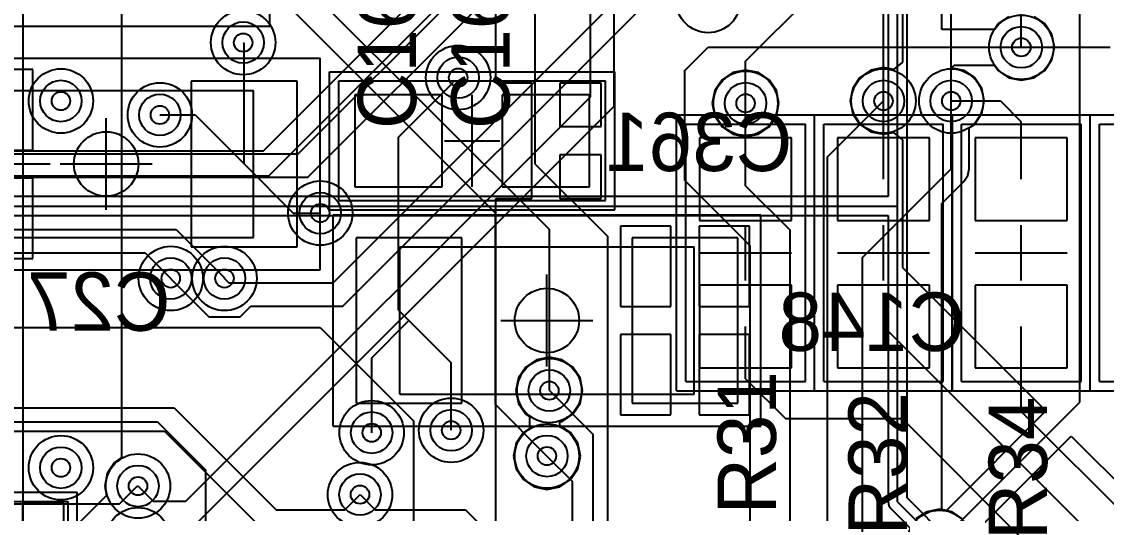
# Model space of a CAD drawing. Extents: x 28 to 300, y 18 to 330.
# Drawn here: x 192.27 to 204.05, y 145.32 to 150.67 of the extents above; entities that cross this region are included whole.
import ezdxf

# ---------------------------------------------------------------- set-up
doc = ezdxf.new("R2010")
doc.units = 0
for name, color, linetype in [('BOTTOMLAYER', 5, 'CONTINUOUS'), ('BOTTOMOVERLAY', 54, 'CONTINUOUS'), ('BOTTOMPASTE', 16, 'CONTINUOUS'), ('BOTTOMSOLDER', 6, 'CONTINUOUS'), ('DRILLDRAWING', 1, 'CONTINUOUS'), ('INTERNALPLANE1', 76, 'CONTINUOUS'), ('INTERNALPLANE6', 136, 'CONTINUOUS'), ('MECHANICAL14', 56, 'CONTINUOUS'), ('MECHANICAL15', 56, 'CONTINUOUS'), ('MECHANICAL16', 56, 'CONTINUOUS'), ('MIDLAYER1', 16, 'CONTINUOUS'), ('MIDLAYER3', 90, 'CONTINUOUS'), ('MULTILAYER', 9, 'CONTINUOUS'), ('TOPLAYER', 1, 'CONTINUOUS'), ('TOPOVERLAY', 2, 'CONTINUOUS'), ('TOPPASTE', 8, 'CONTINUOUS'), ('TOPSOLDER', 216, 'CONTINUOUS'), ('VIAHOLELAYER', 16, 'CONTINUOUS')]:
    doc.layers.add(name, color=color, linetype=linetype)

msp = doc.modelspace()

# ---------------------------------------------------------------- linework, layer by layer
at = {"layer": 'BOTTOMLAYER'}
for p, q in [((203.766, 147.899), (203.766, 155.468)), ((201.84, 155.284), (201.84, 150.226)), ((193.352, 152.217), (193.352, 145.926)), ((197.42, 149.999), (197.42, 151.717)), ((194.673, 150.439), (194.684, 150.429)), ((194.684, 149.119), (194.684, 150.429)), ((201.84, 150.226), (201.742, 150.145)), ((192.386, 150.146), (191.867, 150.146)), ((192.386, 149.271), (192.386, 150.146)), ((199.995, 150.114), (199.878, 150.035)), ((200.134, 150.141), (199.995, 150.114)), ((200.273, 150.114), (200.134, 150.141)), ((200.391, 150.035), (200.273, 150.114)), ((201.494, 150.139), (201.376, 150.06)), ((201.633, 150.167), (201.494, 150.139)), ((201.742, 150.145), (201.633, 150.167)), ((195.259, 150.019), (194.109, 150.019)), ((194.109, 150.019), (194.109, 148.219)), ((195.259, 148.219), (195.259, 150.019)), ((196.362, 149.411), (196.959, 150.007)), ((197.81, 149.999), (197.42, 149.999)), ((197.81, 149.372), (197.81, 149.999)), ((198.564, 149.999), (198.115, 149.999)), ((198.115, 149.999), (198.115, 149.525)), ((198.564, 149.525), (198.564, 149.999)), ((199.878, 150.035), (199.799, 149.917)), ((200.469, 149.917), (200.391, 150.035)), ((201.376, 150.06), (201.298, 149.943)), ((195.887, 149.872), (195.887, 148.872)), ((196.837, 149.872), (195.887, 149.872)), ((196.837, 148.872), (196.837, 149.872)), ((197.487, 149.872), (197.487, 148.872)), ((198.437, 149.872), (197.487, 149.872)), ((198.437, 148.872), (198.437, 149.872)), ((199.799, 149.917), (199.772, 149.779)), ((200.497, 149.779), (200.469, 149.917)), ((201.298, 149.943), (201.27, 149.804)), ((199.772, 149.779), (199.799, 149.64)), ((200.469, 149.64), (200.497, 149.779)), ((201.27, 149.804), (201.298, 149.665)), ((193.768, 149.653), (194.15, 149.653)), ((194.15, 149.653), (194.684, 149.119)), ((199.799, 149.64), (199.878, 149.522)), ((200.391, 149.522), (200.469, 149.64)), ((201.298, 149.665), (201.376, 149.548)), ((198.115, 149.525), (198.564, 149.525)), ((199.878, 149.522), (199.995, 149.444)), ((200.273, 149.444), (200.391, 149.522)), ((201.376, 149.548), (201.494, 149.469)), ((196.362, 149.372), (196.362, 149.411)), ((196.362, 147.529), (196.362, 149.372)), ((197.81, 148.745), (197.81, 149.372)), ((199.995, 149.444), (200.134, 149.416)), ((200.134, 149.416), (200.273, 149.444)), ((201.494, 149.469), (201.633, 149.442)), ((201.633, 149.442), (201.742, 149.463)), ((201.742, 149.463), (201.84, 149.383)), ((201.84, 149.383), (201.84, 147.994)), ((190.982, 149.271), (192.386, 149.271)), ((198.564, 149.22), (198.115, 149.22)), ((198.115, 149.22), (198.115, 148.745)), ((198.564, 148.745), (198.564, 149.22)), ((191.684, 149.119), (192.574, 149.119)), ((194.684, 149.119), (195.217, 148.585)), ((192.386, 148.966), (191.836, 148.966)), ((192.386, 148.092), (192.386, 148.966)), ((195.887, 148.872), (196.837, 148.872)), ((197.487, 148.872), (198.437, 148.872)), ((197.42, 143.362), (197.42, 148.745)), ((197.42, 148.745), (197.81, 148.745)), ((198.115, 148.745), (198.564, 148.745)), ((195.217, 148.585), (195.511, 148.585)), ((199.323, 148.444), (198.773, 148.444)), ((198.773, 148.444), (198.773, 147.569)), ((199.323, 147.569), (199.323, 148.444)), ((200.177, 148.444), (199.628, 148.444)), ((199.628, 148.444), (199.628, 147.569)), ((200.177, 147.569), (200.177, 148.444)), ((197.05, 148.317), (195.9, 148.317)), ((195.9, 148.317), (195.9, 146.517)), ((197.05, 146.517), (197.05, 148.317)), ((200.05, 148.317), (198.9, 148.317)), ((198.9, 148.317), (198.9, 146.517)), ((200.05, 146.517), (200.05, 148.317)), ((194.109, 148.219), (195.259, 148.219)), ((191.836, 148.092), (192.386, 148.092)), ((201.84, 147.994), (203.399, 146.435)), ((203.766, 146.528), (203.766, 147.899)), ((203.766, 147.366), (203.766, 147.899)), ((196.362, 147.529), (196.475, 147.417)), ((198.773, 147.569), (199.323, 147.569)), ((199.628, 147.569), (200.177, 147.569)), ((196.07, 147.012), (196.475, 147.417)), ((196.475, 147.417), (196.934, 146.958)), ((199.323, 147.264), (198.773, 147.264)), ((198.773, 147.264), (198.773, 146.39)), ((199.323, 146.39), (199.323, 147.264)), ((200.177, 147.264), (199.628, 147.264)), ((199.628, 147.264), (199.628, 146.39)), ((200.177, 146.39), (200.177, 147.264)), ((196.07, 146.197), (196.07, 147.012)), ((198.001, 147.017), (197.862, 146.989)), ((198.139, 146.989), (198.001, 147.017)), ((196.934, 146.223), (196.934, 146.958)), ((197.744, 146.911), (197.666, 146.793)), ((197.862, 146.989), (197.744, 146.911)), ((198.257, 146.911), (198.139, 146.989)), ((198.336, 146.793), (198.257, 146.911)), ((197.666, 146.793), (197.638, 146.655)), ((198.363, 146.655), (198.336, 146.793)), ((197.638, 146.655), (197.666, 146.516)), ((198.336, 146.516), (198.363, 146.655)), ((195.9, 146.517), (197.05, 146.517)), ((197.666, 146.516), (197.744, 146.398)), ((198.257, 146.398), (198.336, 146.516)), ((198.9, 146.517), (200.05, 146.517)), ((202.242, 145.004), (203.766, 146.528)), ((203.399, 146.435), (202.316, 145.352)), ((197.744, 146.398), (197.785, 146.371)), ((197.785, 146.371), (197.785, 146.244)), ((198.114, 146.314), (198.139, 146.32)), ((198.114, 146.278), (198.114, 146.314)), ((198.139, 146.32), (198.257, 146.398)), ((198.257, 146.398), (198.257, 146.398)), ((198.257, 146.398), (198.257, 146.398)), ((198.773, 146.39), (199.323, 146.39)), ((199.628, 146.39), (200.177, 146.39)), ((197.719, 146.2), (197.64, 146.082)), ((197.785, 146.244), (197.719, 146.2)), ((198.232, 146.2), (198.114, 146.278)), ((198.114, 146.278), (198.114, 146.278)), ((198.114, 146.278), (198.114, 146.278)), ((198.114, 146.278), (198.114, 146.278)), ((198.114, 146.278), (198.114, 146.278)), ((198.114, 146.278), (198.114, 146.278)), ((198.31, 146.082), (198.232, 146.2)), ((197.64, 146.082), (197.613, 145.943)), ((198.338, 145.943), (198.31, 146.082)), ((202.59, 145.077), (203.674, 146.16)), ((203.674, 146.16), (204.875, 144.959)), ((193.274, 145.873), (193.195, 145.755)), ((193.352, 145.926), (193.274, 145.873)), ((197.613, 145.943), (197.64, 145.805)), ((198.31, 145.805), (198.338, 145.943)), ((193.195, 145.755), (193.168, 145.617)), ((197.64, 145.805), (197.719, 145.687)), ((198.232, 145.687), (198.31, 145.805)), ((193.168, 145.617), (193.188, 145.515)), ((197.719, 145.687), (197.836, 145.608)), ((197.836, 145.608), (197.975, 145.581)), ((197.975, 145.581), (198.114, 145.608)), ((198.114, 145.608), (198.232, 145.687)), ((193.188, 145.515), (192.84, 145.166)), ((192.722, 145.427), (192.273, 145.427)), ((192.273, 145.427), (192.273, 144.8)), ((192.722, 145.215), (192.722, 145.427)), ((202.242, 145.366), (202.104, 145.338)), ((202.316, 145.352), (202.242, 145.366)), ((202.104, 145.338), (201.986, 145.26))]:
    msp.add_line(p, q, dxfattribs=at)
for centre in [(194.673, 150.439), (203.131, 150.388), (197.01, 150.058), (192.692, 149.804), (200.134, 149.779), (201.633, 149.804), (202.369, 149.804), (193.768, 149.653), (195.511, 148.585), (193.886, 147.874), (194.47, 147.874), (198.001, 146.655), (196.07, 146.197), (196.934, 146.223), (197.975, 145.943), (192.692, 145.816), (193.53, 145.617), (195.943, 145.524)]:
    msp.add_circle(centre, 0.225, dxfattribs=at)
at = {"layer": 'BOTTOMOVERLAY'}
for p, q in [((192.634, 149.919), (193.734, 149.919)), ((197.162, 148.872), (197.162, 149.872)), ((192.634, 148.319), (193.734, 148.319)), ((197.425, 148.217), (198.525, 148.217)), ((197.425, 146.617), (198.525, 146.617))]:
    msp.add_line(p, q, dxfattribs=at)
at = {"layer": 'BOTTOMPASTE'}
for p, q in [((195.259, 150.019), (194.109, 150.019)), ((194.109, 150.019), (194.109, 148.219)), ((195.259, 148.219), (195.259, 150.019)), ((195.887, 149.872), (195.887, 148.872)), ((196.837, 149.872), (195.887, 149.872)), ((196.837, 148.872), (196.837, 149.872)), ((197.487, 149.872), (197.487, 148.872)), ((198.437, 149.872), (197.487, 149.872)), ((198.437, 148.872), (198.437, 149.872)), ((195.887, 148.872), (196.837, 148.872)), ((197.487, 148.872), (198.437, 148.872)), ((197.05, 148.317), (195.9, 148.317)), ((195.9, 148.317), (195.9, 146.517)), ((197.05, 146.517), (197.05, 148.317)), ((200.05, 148.317), (198.9, 148.317)), ((198.9, 148.317), (198.9, 146.517)), ((200.05, 146.517), (200.05, 148.317)), ((194.109, 148.219), (195.259, 148.219)), ((195.9, 146.517), (197.05, 146.517)), ((198.9, 146.517), (200.05, 146.517))]:
    msp.add_line(p, q, dxfattribs=at)
at = {"layer": 'BOTTOMSOLDER'}
for p, q in [((195.259, 150.019), (194.109, 150.019)), ((194.109, 150.019), (194.109, 148.219)), ((195.259, 148.219), (195.259, 150.019)), ((195.887, 149.872), (195.887, 148.872)), ((196.837, 149.872), (195.887, 149.872)), ((196.837, 148.872), (196.837, 149.872)), ((197.487, 149.872), (197.487, 148.872)), ((198.437, 149.872), (197.487, 149.872)), ((198.437, 148.872), (198.437, 149.872)), ((195.887, 148.872), (196.837, 148.872)), ((197.487, 148.872), (198.437, 148.872)), ((197.05, 148.317), (195.9, 148.317)), ((195.9, 148.317), (195.9, 146.517)), ((197.05, 146.517), (197.05, 148.317)), ((200.05, 148.317), (198.9, 148.317)), ((198.9, 148.317), (198.9, 146.517)), ((200.05, 146.517), (200.05, 148.317)), ((194.109, 148.219), (195.259, 148.219)), ((195.9, 146.517), (197.05, 146.517)), ((198.9, 146.517), (200.05, 146.517))]:
    msp.add_line(p, q, dxfattribs=at)
at = {"layer": 'DRILLDRAWING'}
for centre in [(194.673, 150.439), (203.131, 150.388), (197.01, 150.058), (192.692, 149.804), (200.134, 149.779), (201.633, 149.804), (202.369, 149.804), (193.768, 149.653), (195.511, 148.585), (193.886, 147.874), (194.47, 147.874), (198.001, 146.655), (196.934, 146.223), (196.07, 146.197), (197.975, 145.943), (192.692, 145.816), (193.53, 145.617), (195.943, 145.524)]:
    msp.add_circle(centre, 0.1, dxfattribs=at)
at = {"layer": 'INTERNALPLANE1'}
for p, q in [((201.785, 145.445), (201.785, 155.392)), ((201.889, 145.488), (201.889, 155.392)), ((201.682, 155.349), (201.682, 148.766)), ((190.517, 148.662), (192.98, 148.662)), ((201.682, 148.766), (190.56, 148.766)), ((192.98, 148.662), (197.552, 148.662)), ((193.92, 148.662), (201.785, 148.662)), ((190.517, 148.558), (201.682, 148.558)), ((201.682, 148.558), (201.682, 145.445)), ((202.909, 144.468), (201.889, 145.488)), ((201.682, 145.445), (201.682, 145.445)), ((201.682, 145.445), (201.69, 145.406)), ((201.69, 145.406), (201.712, 145.372)), ((201.712, 145.372), (202.762, 144.322)), ((201.785, 145.445), (202.836, 144.395))]:
    msp.add_line(p, q, dxfattribs=at)
for centre in [(194.673, 150.439), (203.131, 150.388), (197.01, 150.058), (192.692, 149.804), (200.134, 149.779), (201.633, 149.804), (202.369, 149.804), (193.768, 149.653), (195.511, 148.585), (193.886, 147.874), (194.47, 147.874), (198.001, 146.655), (196.07, 146.197), (196.934, 146.223), (197.975, 145.943), (192.692, 145.816), (193.53, 145.617), (195.943, 145.524), (193.53, 145.033), (202.242, 145.004)]:
    msp.add_circle(centre, 0.35, dxfattribs=at)
at = {"layer": 'INTERNALPLANE6'}
for centre in [(199.728, 150.896), (203.131, 150.388), (192.692, 149.804), (200.134, 149.779), (201.633, 149.804), (202.369, 149.804), (193.886, 147.874), (194.47, 147.874), (198.001, 146.655), (197.975, 145.943), (192.692, 145.816), (193.53, 145.617), (195.943, 145.524), (193.53, 145.033), (202.242, 145.004)]:
    msp.add_circle(centre, 0.35, dxfattribs=at)
at = {"layer": 'MECHANICAL14'}
for p, q in [((195.712, 150.022), (198.612, 150.022)), ((195.712, 148.722), (195.712, 150.022)), ((198.612, 148.722), (198.612, 150.022)), ((191.584, 149.919), (194.784, 149.919)), ((194.784, 148.319), (194.784, 149.919)), ((199.484, 149.553), (200.784, 149.553)), ((199.484, 146.753), (199.484, 149.553)), ((200.784, 146.753), (200.784, 149.553)), ((200.983, 149.553), (202.283, 149.553)), ((200.983, 146.753), (200.983, 149.553)), ((202.283, 146.753), (202.283, 149.553)), ((202.481, 149.553), (203.781, 149.553)), ((202.481, 146.753), (202.481, 149.553)), ((203.781, 146.753), (203.781, 149.553)), ((203.98, 149.553), (205.28, 149.553)), ((203.98, 146.753), (203.98, 149.553)), ((195.712, 148.722), (198.612, 148.722)), ((191.584, 148.319), (194.784, 148.319)), ((196.375, 148.217), (199.575, 148.217)), ((196.375, 146.617), (196.375, 148.217)), ((199.575, 146.617), (199.575, 148.217)), ((199.484, 146.753), (200.784, 146.753)), ((200.983, 146.753), (202.283, 146.753)), ((202.481, 146.753), (203.781, 146.753)), ((203.98, 146.753), (205.28, 146.753)), ((196.375, 146.617), (199.575, 146.617)), ((189.87, 145.45), (192.77, 145.45)), ((192.77, 144.15), (192.77, 145.45))]:
    msp.add_line(p, q, dxfattribs=at)
at = {"layer": 'MECHANICAL15'}
for p, q in [((192.28, 136.27), (192.28, 163.27)), ((190.859, 150.269), (195.509, 150.269)), ((195.509, 147.969), (195.509, 150.269)), ((193.184, 148.619), (193.184, 149.619)), ((199.384, 146.653), (199.384, 149.653)), ((199.384, 149.653), (200.884, 149.653)), ((200.883, 146.653), (200.883, 149.653)), ((200.883, 149.653), (202.383, 149.653)), ((200.884, 146.653), (200.884, 149.653)), ((202.381, 146.653), (202.381, 149.653)), ((202.381, 149.653), (203.881, 149.653)), ((202.383, 146.653), (202.383, 149.653)), ((203.88, 146.653), (203.88, 149.653)), ((203.88, 149.653), (205.38, 149.653)), ((203.881, 146.653), (203.881, 149.653)), ((192.684, 149.119), (193.684, 149.119)), ((200.134, 147.853), (200.134, 148.453)), ((201.633, 147.853), (201.633, 148.453)), ((203.131, 147.853), (203.131, 148.453)), ((199.834, 148.153), (200.434, 148.153)), ((201.333, 148.153), (201.933, 148.153)), ((202.831, 148.153), (203.431, 148.153)), ((190.859, 147.969), (195.509, 147.969)), ((199.384, 146.653), (200.884, 146.653)), ((200.883, 146.653), (202.383, 146.653)), ((202.381, 146.653), (203.881, 146.653)), ((203.88, 146.653), (205.38, 146.653))]:
    msp.add_line(p, q, dxfattribs=at)
msp.add_circle((193.184, 149.119), 0.35, dxfattribs=at)
at = {"layer": 'MECHANICAL16'}
for p, q in [((194.962, 150.619), (194.962, 152.619)), ((191.462, 150.619), (194.962, 150.619)), ((195.612, 148.622), (195.612, 150.122)), ((195.612, 150.122), (198.712, 150.122)), ((198.712, 148.622), (198.712, 150.122)), ((197.162, 149.072), (197.162, 149.672)), ((196.862, 149.372), (197.462, 149.372)), ((195.612, 148.622), (198.712, 148.622)), ((195.65, 148.567), (200.3, 148.567)), ((195.65, 146.267), (195.65, 148.567)), ((200.3, 146.267), (200.3, 148.567)), ((197.975, 146.917), (197.975, 147.917)), ((197.475, 147.417), (198.475, 147.417)), ((195.65, 146.267), (200.3, 146.267)), ((189.77, 145.55), (192.87, 145.55)), ((192.87, 144.05), (192.87, 145.55))]:
    msp.add_line(p, q, dxfattribs=at)
msp.add_circle((197.975, 147.417), 0.35, dxfattribs=at)
at = {"layer": 'MIDLAYER1'}
for p, q in [((195.27, 149.229), (213.612, 167.571)), ((195.375, 148.975), (213.718, 167.317)), ((195.653, 147.828), (211.599, 163.774)), ((195.758, 147.574), (211.704, 163.52)), ((190.825, 149.229), (195.27, 149.229)), ((190.93, 148.975), (195.375, 148.975)), ((193.886, 147.87), (193.886, 147.874)), ((193.886, 147.87), (194.298, 147.458)), ((194.47, 147.874), (194.516, 147.828)), ((194.516, 147.828), (195.653, 147.828)), ((194.642, 147.458), (194.758, 147.574)), ((194.758, 147.574), (195.758, 147.574)), ((194.298, 147.458), (194.642, 147.458)), ((198.001, 146.655), (198.479, 146.176)), ((186.647, 146.316), (193.742, 146.316)), ((193.742, 146.316), (194.267, 145.791)), ((198.479, 131.217), (198.479, 146.176)), ((197.975, 145.943), (198.251, 145.668)), ((194.267, 144.673), (194.267, 145.791)), ((198.251, 131.311), (198.251, 145.668))]:
    msp.add_line(p, q, dxfattribs=at)
for centre in [(194.673, 150.439), (203.131, 150.388), (197.01, 150.058), (192.692, 149.804), (200.134, 149.779), (201.633, 149.804), (202.369, 149.804), (193.768, 149.653), (195.511, 148.585), (193.886, 147.874), (194.47, 147.874), (198.001, 146.655), (196.07, 146.197), (196.934, 146.223), (197.975, 145.943), (192.692, 145.816), (193.53, 145.617), (195.943, 145.524)]:
    msp.add_circle(centre, 0.225, dxfattribs=at)
at = {"layer": 'MIDLAYER3'}
for p, q in [((202.268, 150.583), (202.268, 159.99)), ((197.848, 149.118), (197.848, 156.484)), ((193.652, 152.756), (198.001, 148.407)), ((194.902, 151.1), (197.416, 148.585)), ((202.994, 150.72), (202.878, 150.642)), ((203.385, 150.642), (203.269, 150.72)), ((202.838, 150.583), (202.268, 150.583)), ((202.878, 150.642), (202.838, 150.583)), ((203.463, 150.526), (203.385, 150.642)), ((203.49, 150.388), (203.463, 150.526)), ((199.474, 150.134), (199.728, 150.388)), ((199.728, 150.388), (203.131, 150.388)), ((203.463, 150.251), (203.49, 150.388)), ((202.369, 150.163), (202.4, 150.194)), ((202.4, 150.194), (202.838, 150.194)), ((202.838, 150.194), (202.878, 150.135)), ((203.385, 150.135), (203.463, 150.251)), ((199.474, 148.941), (199.474, 150.134)), ((202.507, 150.136), (202.369, 150.163)), ((202.623, 150.058), (202.507, 150.136)), ((202.878, 150.135), (202.994, 150.057)), ((203.269, 150.057), (203.385, 150.135)), ((202.701, 149.941), (202.623, 150.058)), ((202.994, 150.057), (203.131, 150.029)), ((203.131, 150.029), (203.269, 150.057)), ((202.728, 149.804), (202.701, 149.941)), ((200.134, 148.883), (200.134, 149.779)), ((201.023, 149.195), (201.633, 149.804)), ((202.369, 149.068), (202.369, 149.804)), ((202.701, 149.667), (202.728, 149.804)), ((202.623, 149.55), (202.701, 149.667)), ((202.564, 149.511), (202.623, 149.55)), ((202.564, 149.068), (202.564, 149.511)), ((201.023, 141.752), (201.023, 149.195)), ((197.848, 149.118), (198.636, 148.331)), ((201.404, 148.102), (202.369, 149.068)), ((202.549, 148.993), (202.564, 149.068)), ((202.564, 149.068), (202.564, 149.068)), ((199.474, 148.941), (200.185, 148.229)), ((202.268, 148.691), (202.507, 148.93)), ((202.507, 148.93), (202.549, 148.993)), ((200.134, 148.883), (200.617, 148.4)), ((202.268, 145.357), (202.268, 148.691)), ((197.416, 147.442), (197.416, 148.585)), ((198.001, 146.655), (198.001, 148.407)), ((198.636, 143.124), (198.636, 148.331)), ((200.617, 141.752), (200.617, 148.4)), ((200.185, 141.778), (200.185, 148.229)), ((201.404, 141.702), (201.404, 148.102)), ((197.416, 146.502), (197.416, 147.442)), ((197.416, 147.264), (197.416, 147.442)), ((186.571, 147.34), (195.511, 147.34)), ((195.511, 147.34), (196.527, 146.324)), ((186.774, 146.468), (193.924, 146.468)), ((193.924, 146.468), (195.032, 145.359)), ((197.416, 146.502), (197.975, 145.943)), ((196.527, 143.784), (196.527, 146.324)), ((185.198, 146.214), (193.819, 146.214)), ((193.819, 146.214), (194.927, 145.105)), ((193.328, 145.423), (193.522, 145.617)), ((193.522, 145.617), (193.53, 145.617)), ((195.778, 145.359), (195.943, 145.524)), ((185.974, 145.423), (193.328, 145.423)), ((195.032, 145.359), (195.778, 145.359)), ((202.38, 145.335), (202.268, 145.357)), ((202.496, 145.257), (202.38, 145.335))]:
    msp.add_line(p, q, dxfattribs=at)
for centre in [(194.673, 150.439), (203.131, 150.388), (197.01, 150.058), (192.692, 149.804), (200.134, 149.779), (201.633, 149.804), (202.369, 149.804), (193.768, 149.653), (195.511, 148.585), (193.886, 147.874), (194.47, 147.874), (198.001, 146.655), (196.07, 146.197), (196.934, 146.223), (197.975, 145.943), (192.692, 145.816), (193.53, 145.617), (195.943, 145.524)]:
    msp.add_circle(centre, 0.225, dxfattribs=at)
at = {"layer": 'MULTILAYER'}
for centre in [(194.673, 150.439), (203.131, 150.388), (197.01, 150.058), (192.692, 149.804), (200.134, 149.779), (201.633, 149.804), (202.369, 149.804), (193.768, 149.653), (195.511, 148.585), (193.886, 147.874), (194.47, 147.874), (198.001, 146.655), (196.07, 146.197), (196.934, 146.223), (197.975, 145.943), (192.692, 145.816), (193.53, 145.617), (195.943, 145.524)]:
    msp.add_circle(centre, 0.225, dxfattribs=at)
at = {"layer": 'TOPLAYER'}
for p, q in [((198.45, 149.851), (198.45, 159.515)), ((198.704, 149.746), (198.704, 159.62)), ((203.131, 150.388), (203.131, 153.995)), ((200.134, 150.236), (202.039, 152.141)), ((201.633, 149.804), (201.633, 151.125)), ((194.894, 149.263), (196.604, 150.973)), ((194.953, 148.991), (196.858, 150.896)), ((202.369, 149.804), (202.369, 150.871)), ((203.131, 150.388), (204.097, 150.388)), ((200.134, 149.779), (200.134, 150.236)), ((194.051, 145.452), (198.45, 149.851)), ((194.156, 145.198), (198.704, 149.746)), ((200.134, 148.953), (200.134, 149.779)), ((201.633, 148.953), (201.633, 149.804)), ((202.369, 149.804), (202.903, 149.804)), ((202.903, 149.804), (203.131, 149.576)), ((203.131, 148.953), (203.131, 149.576)), ((200.634, 149.403), (199.634, 149.403)), ((199.634, 149.403), (199.634, 148.503)), ((200.634, 148.503), (200.634, 149.403)), ((202.133, 149.403), (201.133, 149.403)), ((201.133, 149.403), (201.133, 148.503)), ((202.133, 148.503), (202.133, 149.403)), ((203.631, 149.403), (202.631, 149.403)), ((202.631, 149.403), (202.631, 148.503)), ((203.631, 148.503), (203.631, 149.403)), ((189.287, 149.263), (194.894, 149.263)), ((190.076, 148.991), (194.953, 148.991)), ((199.634, 148.503), (200.634, 148.503)), ((201.133, 148.503), (202.133, 148.503)), ((202.631, 148.503), (203.631, 148.503)), ((191.698, 148.407), (193.945, 148.407)), ((193.945, 148.407), (194.47, 147.882)), ((191.803, 148.153), (193.606, 148.153)), ((193.606, 148.153), (193.886, 147.874)), ((194.47, 147.874), (194.47, 147.882)), ((200.634, 147.803), (199.634, 147.803)), ((199.634, 147.803), (199.634, 146.903)), ((200.634, 146.903), (200.634, 147.803)), ((202.133, 147.803), (201.133, 147.803)), ((201.133, 147.803), (201.133, 146.903)), ((202.133, 146.903), (202.133, 147.803)), ((203.631, 147.803), (202.631, 147.803)), ((202.631, 147.803), (202.631, 146.903)), ((203.631, 146.903), (203.631, 147.803)), ((200.134, 146.782), (200.134, 147.353)), ((201.633, 147.353), (205, 143.986)), ((203.131, 146.426), (203.131, 147.353)), ((199.634, 146.903), (200.634, 146.903)), ((201.133, 146.903), (202.133, 146.903)), ((202.631, 146.903), (203.631, 146.903)), ((200.134, 146.782), (200.566, 146.35)), ((203.131, 146.426), (205.3, 144.257)), ((200.566, 146.35), (201.836, 146.35)), ((201.836, 146.35), (204.7, 143.486)), ((193.53, 145.617), (193.695, 145.452)), ((195.943, 145.524), (196.108, 145.359)), ((193.695, 145.452), (194.051, 145.452)), ((196.108, 145.359), (197.09, 145.359)), ((197.09, 145.359), (199.271, 143.178))]:
    msp.add_line(p, q, dxfattribs=at)
for centre in [(194.673, 150.439), (203.131, 150.388), (197.01, 150.058), (192.692, 149.804), (200.134, 149.779), (201.633, 149.804), (202.369, 149.804), (193.768, 149.653), (195.511, 148.585), (193.886, 147.874), (194.47, 147.874), (198.001, 146.655), (196.07, 146.197), (196.934, 146.223), (197.975, 145.943), (192.692, 145.816), (193.53, 145.617), (195.943, 145.524)]:
    msp.add_circle(centre, 0.225, dxfattribs=at)
at = {"layer": 'TOPOVERLAY'}
for p, q in [((199.634, 148.153), (200.634, 148.153)), ((201.133, 148.153), (202.133, 148.153)), ((202.631, 148.153), (203.631, 148.153))]:
    msp.add_line(p, q, dxfattribs=at)
at = {"layer": 'TOPPASTE'}
for p, q in [((200.634, 149.403), (199.634, 149.403)), ((199.634, 149.403), (199.634, 148.503)), ((200.634, 148.503), (200.634, 149.403)), ((202.133, 149.403), (201.133, 149.403)), ((201.133, 149.403), (201.133, 148.503)), ((202.133, 148.503), (202.133, 149.403)), ((203.631, 149.403), (202.631, 149.403)), ((202.631, 149.403), (202.631, 148.503)), ((203.631, 148.503), (203.631, 149.403)), ((199.634, 148.503), (200.634, 148.503)), ((201.133, 148.503), (202.133, 148.503)), ((202.631, 148.503), (203.631, 148.503)), ((200.634, 147.803), (199.634, 147.803)), ((199.634, 147.803), (199.634, 146.903)), ((200.634, 146.903), (200.634, 147.803)), ((202.133, 147.803), (201.133, 147.803)), ((201.133, 147.803), (201.133, 146.903)), ((202.133, 146.903), (202.133, 147.803)), ((203.631, 147.803), (202.631, 147.803)), ((202.631, 147.803), (202.631, 146.903)), ((203.631, 146.903), (203.631, 147.803)), ((199.634, 146.903), (200.634, 146.903)), ((201.133, 146.903), (202.133, 146.903)), ((202.631, 146.903), (203.631, 146.903))]:
    msp.add_line(p, q, dxfattribs=at)
at = {"layer": 'TOPSOLDER'}
for p, q in [((200.634, 149.403), (199.634, 149.403)), ((199.634, 149.403), (199.634, 148.503)), ((200.634, 148.503), (200.634, 149.403)), ((202.133, 149.403), (201.133, 149.403)), ((201.133, 149.403), (201.133, 148.503)), ((202.133, 148.503), (202.133, 149.403)), ((203.631, 149.403), (202.631, 149.403)), ((202.631, 149.403), (202.631, 148.503)), ((203.631, 148.503), (203.631, 149.403)), ((199.634, 148.503), (200.634, 148.503)), ((201.133, 148.503), (202.133, 148.503)), ((202.631, 148.503), (203.631, 148.503)), ((200.634, 147.803), (199.634, 147.803)), ((199.634, 147.803), (199.634, 146.903)), ((200.634, 146.903), (200.634, 147.803)), ((202.133, 147.803), (201.133, 147.803)), ((201.133, 147.803), (201.133, 146.903)), ((202.133, 146.903), (202.133, 147.803)), ((203.631, 147.803), (202.631, 147.803)), ((202.631, 147.803), (202.631, 146.903)), ((203.631, 146.903), (203.631, 147.803)), ((199.634, 146.903), (200.634, 146.903)), ((201.133, 146.903), (202.133, 146.903)), ((202.631, 146.903), (203.631, 146.903))]:
    msp.add_line(p, q, dxfattribs=at)
at = {"layer": 'VIAHOLELAYER'}
for centre in [(194.673, 150.439), (203.131, 150.388), (197.01, 150.058), (192.692, 149.804), (200.134, 149.779), (201.633, 149.804), (202.369, 149.804), (193.768, 149.653), (195.511, 148.585), (193.886, 147.874), (194.47, 147.874), (198.001, 146.655), (196.934, 146.223), (196.07, 146.197), (197.975, 145.943), (192.692, 145.816), (193.53, 145.617), (195.943, 145.524)]:
    msp.add_circle(centre, 0.1, dxfattribs=at)

# ---------------------------------------------------------------- texts
at = {"layer": 'BOTTOMOVERLAY', "text_generation_flag": 2}
for s, p in [('C361', (200.642, 149.042)), ('C148', (202.522, 147.086))]:
    msp.add_text(s, height=0.635, rotation=360, dxfattribs=at).set_placement(p)
msp.add_text('C27', height=0.635, dxfattribs=at).set_placement((193.883, 147.305))
at = {"layer": 'TOPOVERLAY'}
for s, p in [('C163', (196.553, 149.499)), ('C162', (197.569, 149.499)), ('R31', (200.464, 145.308)), ('R32', (201.887, 145.08)), ('R34', (203.411, 145.029))]:
    msp.add_text(s, height=0.635, rotation=90, dxfattribs=at).set_placement(p)

doc.saveas('drawing.dxf')
